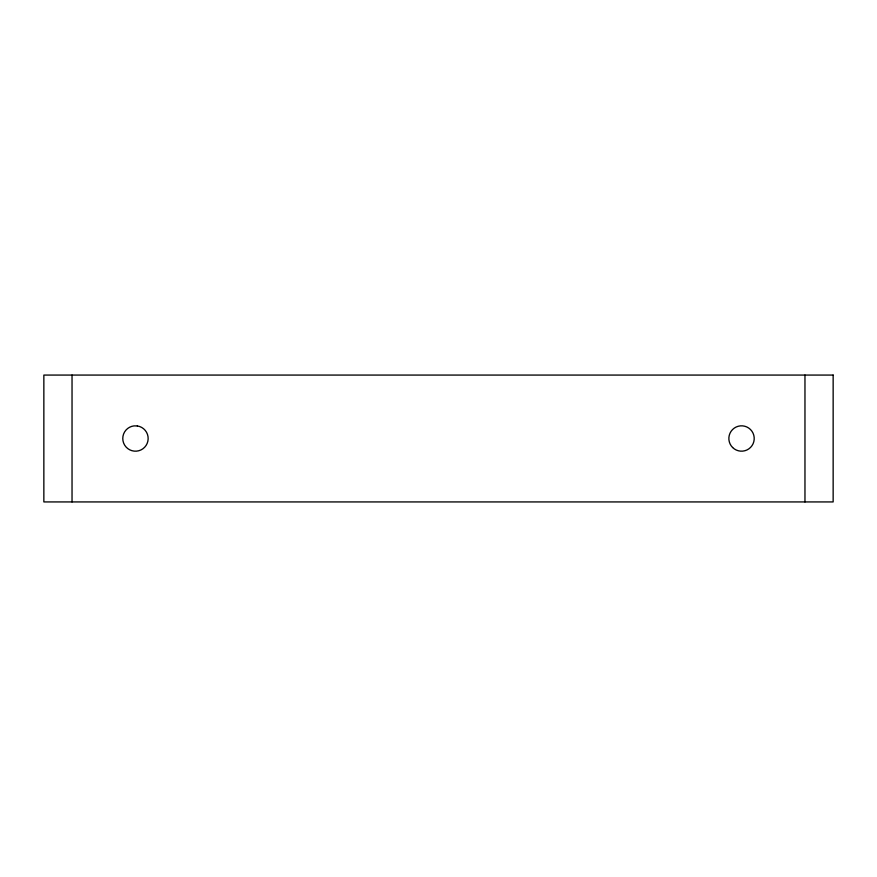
<?xml version="1.0" encoding="UTF-8"?>
<svg xmlns="http://www.w3.org/2000/svg" width="877" height="877" viewBox="0 0 877 877"><rect width="100%" height="100%" fill="white"/><g stroke="black" fill="none" stroke-linecap="round" stroke-linejoin="round"><path stroke-width="1.32" d="M804.965 375.071L804.965 501.929M72.035 375.071L72.035 501.929M833.15 375.071L43.85 375.071L43.85 501.929L833.15 501.929L833.15 375.071M137.327 425.948L134.017 425.893A12.684 12.684 0 0 0 124.655 445.143A12.684 12.684 0 0 0 146.053 445.494A12.684 12.684 0 0 0 137.327 425.948M732.613 447.511A12.684 12.684 0 0 0 753.803 441.723A12.684 12.684 0 0 0 738.193 426.266A12.684 12.684 0 0 0 732.613 447.511"/></g></svg>
